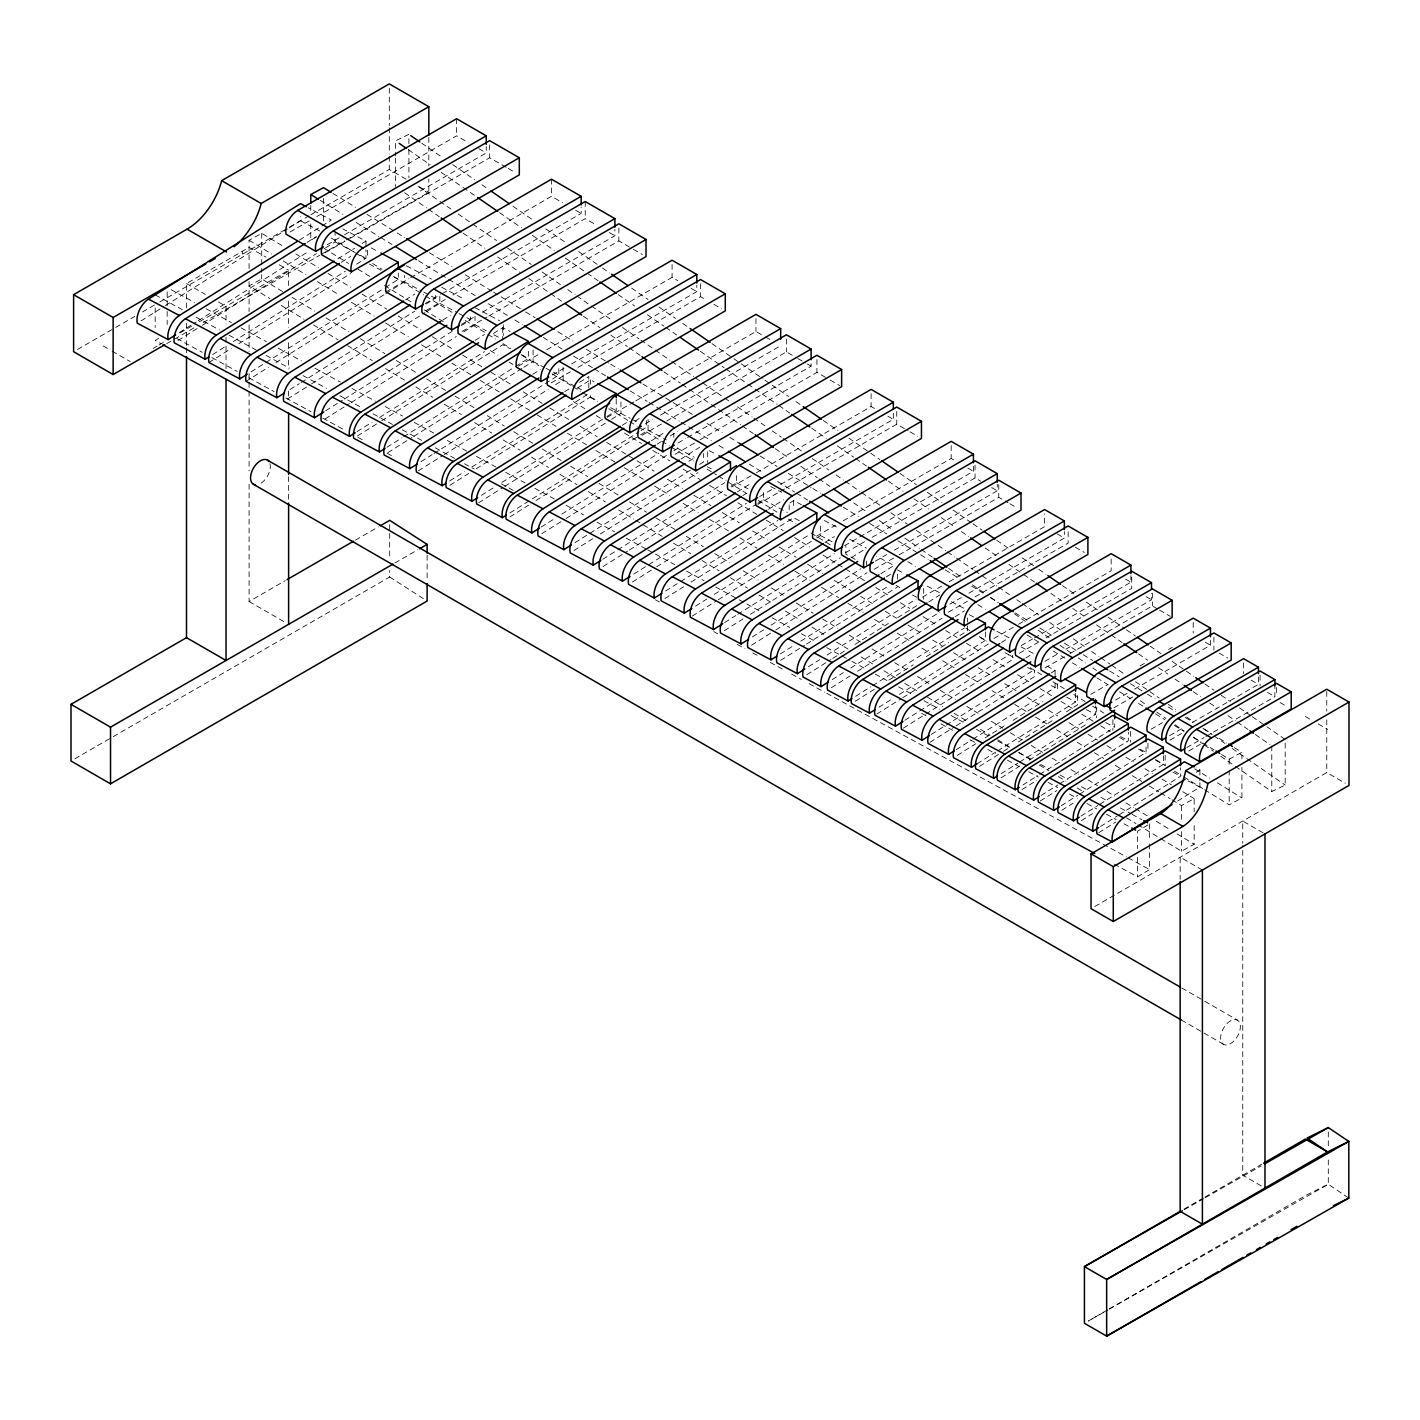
<?xml version="1.0" encoding="UTF-8"?>
<svg xmlns="http://www.w3.org/2000/svg" width="1420" height="1420" viewBox="0 0 1420 1420"><rect width="100%" height="100%" fill="white"/><g stroke="black" fill="none" stroke-linecap="round" stroke-linejoin="round"><path stroke-width="0.75" stroke-dasharray="5 3.75" d="M141.059 320.867L163.566 306.738M165.43 305.548L287.355 229.011M289.236 227.821L300.49 220.757L300.49 216.479M299.442 240.069L320.086 227.093M321.967 225.922L331.339 220.029L308.193 207.746M307.039 242.394L316.394 236.519M179.417 332.529L196.297 321.932M198.179 320.76L308.832 251.287M178.032 340.516L200.468 326.423M202.35 325.251L316.411 253.63M325.766 247.755L335.102 241.897L335.102 233.324M337.907 258.777L354.752 248.198M362.224 243.512L365.969 241.151L342.823 228.868M341.315 262.292L350.633 256.434M212.645 354.538L225.727 346.32M233.199 341.634L345.397 271.185M356.615 264.138L365.969 258.28L365.969 249.707M208.971 362.49L231.336 348.45M238.791 343.764L350.633 273.545M251.003 371.862L264.049 363.662M265.913 362.49L383.364 288.757M385.228 287.586L398.274 279.403L398.274 272.977M246.033 381.341L268.398 367.301M275.853 362.615L383.968 294.739M385.832 293.567L404.469 281.852L404.469 275.445M405.517 299.851L414.835 294.011M289.946 389.524L299.265 383.684M301.129 382.512L414.835 311.122M426.018 304.093L435.336 298.236L435.336 291.828M287.443 399.02L309.738 385.015M311.583 383.844L424.935 312.684M426.799 311.512L439.809 303.347L439.809 294.792M442.791 320.121L450.229 315.453M325.73 410.735L342.451 400.227M344.314 399.073L452.075 331.41M461.376 325.57L470.659 319.731L470.659 313.323M325.038 418.935L349.409 403.635M351.272 402.464L456.264 336.558M463.754 331.836L475.008 324.772L475.008 316.216M475.15 340.356L484.54 334.463M493.432 333.469L502.751 327.63L510.082 331.517M357.077 431.609L372.075 422.184M379.566 417.48L484.54 351.574M357.485 435.94L379.832 421.917M381.696 420.746L502.751 344.74L510.082 348.645M386.914 447.264L401.824 437.91M403.688 436.739L513.561 367.745M515.424 366.573L528.453 358.39L528.453 347.705M387.837 452.643L412.048 437.449M413.912 436.277L521.939 368.454M523.803 367.283L533.103 361.443L533.103 348.61M532.748 374.347L540.203 369.679M421.012 461.624L432.195 454.613M434.041 453.442L558.823 375.093L558.823 366.537M418.314 470.854L442.436 455.714M444.3 454.542L548.244 389.293M555.664 384.625L563.083 379.957L563.083 367.123M564.681 391.654L570.236 388.157M579.52 382.335L588.803 376.495L588.803 391.476M577.372 388.121L590.489 379.885L594.163 381.838M449.608 481.007L464.447 471.688M471.884 467.038L588.803 393.624M449.98 485.232L468.724 473.464M476.215 468.76L590.489 396.996L590.489 392.719M481.327 495.349L494.426 487.113M501.934 482.409L604.973 417.711M606.837 416.539L616.209 410.664L616.209 397.813M478.558 502.822L502.911 487.522M504.792 486.35L609.695 420.48M611.576 419.308L620.948 413.415L620.948 398.452M622.297 425.255L627.906 421.722M634.988 421.243L640.597 417.728M509.904 512.939L530.512 500M532.376 498.828L639.16 431.786M641.041 430.597L646.668 427.083L646.668 420.657M509.904 516.898L528.577 505.183M536.05 500.497L638.734 436.011M640.597 434.839L648.07 430.154L648.07 419.468M651.372 440.768L664.436 432.567M657.176 444.14L660.903 441.798M670.204 435.958L677.642 431.289M541.233 527.033L554.297 518.832M561.77 514.147L658.844 453.193M541.837 533.672L564.166 519.649M566.03 518.495L666.495 455.412M673.932 450.743L677.642 448.4L677.642 444.123M681.05 458.962L699.652 447.282M688.806 461.287L694.362 457.808M574.993 542.653L588.022 534.47M589.886 533.316L690.351 470.233M699.652 464.393L703.361 462.05L703.361 453.495M573.928 550.534L592.726 538.73M600.234 534.009L697.948 472.665M602.719 559.285L615.872 551.031M617.753 549.842L724.857 482.605M603.109 566.491L627.551 551.155M629.415 549.984L723.366 491M730.892 486.279L736.518 482.729L736.518 472.043M737.424 491.87L750.399 483.723M742.82 495.58L746.583 493.237M633.781 574.071L646.934 565.799M648.816 564.628L746.512 503.284M632.379 582.04L654.851 567.947M656.715 566.757L755.955 504.473M757.818 503.284L763.428 499.769L763.428 489.066M768.539 509.247L783.538 499.822M789.91 502.911L793.638 500.568L801.359 504.668M665.59 591.004L678.689 582.768M680.571 581.596L777.929 520.466M664.933 598.495L683.588 586.779M691.061 582.093L793.638 517.697L799.424 520.767M695.552 606.091L706.734 599.08M714.207 594.394L809.329 534.666M692.25 616.085L716.39 600.909M718.254 599.755L814.885 539.085M816.731 537.914L820.458 535.588L820.458 522.737M825.02 542.422L834.303 536.582M724.679 622.528L735.826 615.534M737.69 614.363L834.303 553.711M724.289 630.711L742.979 618.96M750.47 614.256L840.267 557.882M851.485 557.563L864.585 549.345M752.334 636.923L763.569 629.876M771.042 625.191L860.84 568.799M751.553 645.195L773.9 631.154M775.764 629.983L867.07 572.668M880.897 573.698L893.943 565.497L876.584 556.285M886.311 576.893L891.884 573.396M780.29 653.981L793.318 645.78M800.773 641.112L888.352 586.123M780.538 660.406L804.661 645.266M806.524 644.094L897.44 587.01M808.548 666.672L819.677 659.679M827.097 655.028L916.166 599.098M806.773 674.731L830.895 659.59M832.741 658.418L845.734 650.271M855.017 644.449L888.405 623.469M897.688 617.647L919.965 603.678M928.68 601.938L939.809 594.944M832.191 679.63L843.32 672.636M850.757 667.986L939.809 612.055M831.321 687.724L850.083 675.938M857.591 671.216L942.046 618.197M955.11 616.724L964.499 610.813M855.639 696.279L870.655 686.854M872.537 685.683L964.499 627.942M855.284 701.231L875.838 688.327M888.92 680.109L913.22 664.844M926.302 656.644L948.737 642.55M959.938 635.521L967.428 630.817L967.428 617.984M878.891 707.266L891.973 699.048M899.446 694.362L985.427 640.384L985.427 631.829M876.797 714.047L900.972 698.853M902.836 697.699L988.444 643.952M1001.579 642.426L1009.017 637.757L995.917 630.799M904.806 720.295L917.835 712.112M919.698 710.958L1009.017 654.868L1003.407 651.886M903.333 728.158L1012.637 659.537L1012.637 655.259M1025.808 657.992L1033.21 653.342L1020.11 646.384M931.325 734.424L944.282 726.277M946.146 725.123L1033.21 670.453L1027.601 667.471M929.976 742.287L954.24 727.04M956.121 725.868L1034.523 676.63L1034.523 670.222M1051.368 672.796L1055.095 670.435L1043.878 664.489M956.157 749.689L971.085 740.317M972.948 739.128L1055.095 687.564L1055.095 681.139M957.257 755.369L975.842 743.707M985.143 737.885L1005.573 725.052M1013.01 720.384L1042.742 701.711M977.12 763.765L995.704 752.103M997.568 750.931L1075.614 701.941L1075.614 693.386M979.445 766.409L1001.615 752.493M1003.479 751.322L1010.862 746.689M1018.264 742.039L1053.391 719.976M1066.331 711.864L1077.425 704.888L1077.425 692.055M1001.135 773.651L1017.785 763.197M1019.631 762.043L1095.423 714.455L1095.423 705.9M1001.1 777.805L1019.844 766.037M1029.216 760.144L1085.448 724.857M1022.861 784.994L1037.842 775.586M1039.724 774.415L1112.819 728.531M1022.009 789.573L1036.848 780.254M1041.144 795.431L1057.847 784.941M1059.693 783.787L1128.332 740.69L1128.332 732.134M1040.256 800.986L1056.853 790.567M1061.219 805.708L1077.815 795.289M1079.661 794.117L1146.064 752.422L1146.064 746.015M1061.841 810.252L1073.076 803.188M1081.01 816.092L1097.873 805.513M1099.737 804.341L1163.388 764.368L1163.388 755.813M1081.383 820.653L1092.548 813.624M1100.535 826.493L1117.292 815.985M1119.155 814.814L1180.588 776.243L1180.588 767.688M1098.831 832.653L1115.587 822.144M1196.172 772.303L1199.9 769.959L1196.048 767.918M1177.553 801.111L1199.9 787.088L1199.9 782.81M158.596 338.421L155.171 340.516L161.01 343.693M1147.875 824.949L1137.58 831.232L1137.58 848.628M1114.238 864.123L1137.58 876.868L1149.579 869.555L1149.579 843.462M186.499 307.874L186.499 283.538L249.086 247.399L266.019 257.18M77.443 349.515L113.795 328.517M115.712 327.416L134.829 316.376M142.497 311.956L157.798 303.117M159.714 302.016L287.887 228.017M289.804 226.898L308.939 215.858M310.856 214.757L389.293 169.459L406.226 179.239M289.964 232.028L309.116 220.97M316.784 216.55L456.601 135.823L467.712 142.231M327.274 244.719L342.593 235.88M344.51 234.761L486.243 152.934L486.243 146.526M153.271 348.361L157.105 346.143M159.004 345.042L164.755 341.723M180.074 332.883L191.558 326.245M199.226 321.825L288.615 270.226L288.615 285.597M166.708 343.622L172.459 340.303M174.358 339.202L195.41 327.044M203.06 322.624L319.766 255.245M321.683 254.144L344.634 240.885M346.551 239.785L428.822 192.286L428.822 179.115M325.482 252.547L348.397 239.323M350.296 238.223L489.669 157.762L506.336 167.382M385.974 291.881L408.818 278.711M410.717 277.61L551.51 196.315L562.622 202.74M425.148 303.507L440.36 294.721M442.259 293.62L581.153 213.444L581.153 207.018M426.018 310.572L445.205 299.496M452.873 295.076L585.235 218.644L596.365 225.07M461.429 324.363L474.848 316.607M482.534 312.187L614.895 235.773L614.895 229.348M462.103 331.41L486.953 317.068M488.853 315.968L618.854 240.903L631.545 248.234M518.353 366.111L539.227 354.059M546.824 349.675L672.086 277.344L677.802 280.645M552.54 374.898L563.935 368.33M571.532 363.946L696.794 291.615L696.794 285.189M551.226 382.867L570.378 371.809M578.029 367.389L700.575 296.656L706.272 299.939M249.086 484.22L249.086 601.53L285.189 580.691M355.497 540.097L378.288 526.927M607.156 417.373L633.87 401.966M635.769 400.866L755.955 331.481L763.552 335.865M394.866 563.012L417.622 549.859M645.212 423.941L652.845 419.521M660.477 415.119L780.663 345.734M74.834 758.795L111.31 737.726M113.245 736.625L389.701 576.999L389.701 570.467M641.982 435.301L664.773 422.13M666.672 421.03L786.414 351.911L795.91 357.396M678.085 442.969L685.683 438.585M687.582 437.484L811.104 366.165L811.104 361.887M674.997 454.311L698.019 441.034M699.936 439.916L816.926 372.377L828.322 378.962M731.637 487.024L754.553 473.801M756.469 472.7L871.099 406.51L874.809 408.658M759.593 496.556L772.977 488.835M780.609 484.433L893.34 419.344L893.34 410.788M757.836 504.384L784.479 488.995M786.378 487.894L896.748 424.172L908.161 430.757M816.624 536.139L835.581 525.205M843.16 520.821L951.187 458.447L956.743 461.66M844.545 545.688L857.804 538.038M859.703 536.938L973.428 471.28L973.428 464.872M845.45 552.753L864.496 541.748M872.128 537.346L975.043 477.936L980.599 481.131M875.306 561.184L886.737 554.581M894.351 550.179L997.266 490.77L997.266 484.344M874.134 569.296L897.156 556.001M899.073 554.9L998.775 497.337L1008.04 502.68M922.414 597.181L941.513 586.158M949.146 581.756L1044.605 526.642L1044.605 513.809M949.82 604.192L961.269 597.572M968.919 593.169L1064.361 538.056L1064.361 531.648M948.418 612.215L967.41 601.246M975.025 596.844L1068.142 543.097L1068.142 530.246M993.894 638.485L1016.596 625.386M1018.477 624.303L1111.168 570.787L1111.168 557.953M1021.229 645.532L1032.571 638.982M1034.47 637.882L1130.923 582.2L1130.923 575.774M1019.418 653.2L1038.464 642.213M1046.079 637.811L1131.74 588.359L1131.74 575.526M1044.907 661.312L1058.219 653.626M1065.834 649.224L1151.496 599.772L1151.496 593.365M1045.031 667.95L1068.035 654.673M1069.952 653.573L1152.365 605.985L1157.761 609.091M1090.737 694.398L1107.813 684.547M1140.065 665.927L1145.763 662.625M1168.518 649.49L1172.316 647.307M1115.623 700.007L1127.001 693.422M1134.598 689.055L1210.479 645.23L1210.479 638.822M1113.901 707.799L1132.769 696.9M1151.052 729.223L1162.394 722.691M1169.654 735.613L1184.759 726.88M1192.321 722.514L1258.439 684.351L1258.439 675.778M1170.009 740.122L1181.511 733.483M1186.747 747.577L1204 737.619M1205.917 736.501L1274.894 696.688L1274.894 685.984M1188.788 750.985L1200.219 744.382M1094.838 906.475L1326.759 772.569L1345.29 783.272M1183.96 1209.166L1202.918 1198.214M1204.817 1197.113L1261.706 1164.258M1107.458 1309.986L1088.27 1321.062L1107.476 1310.145M1109.375 1308.867L1307.057 1194.735L1328.303 1184.244L1348.805 1198.09M1184.28 1209.698L1203.486 1198.746M1205.402 1197.646L1261.084 1165.909M1109.393 1309.045L1328.303 1184.244L1328.303 1158.099M249.068 268.504L249.068 240.246L261.724 233.288L284.461 247.08M282.562 291.579L261.724 278.941L249.068 285.899L269.924 298.537M1172.032 799.815L1181.511 805.566L1194.167 798.608L1194.167 811.654M1160.672 838.563L1181.511 851.201L1194.167 844.261L1194.167 822.517M316.234 237.229L310.785 240.193L310.785 222.798M1221.626 754.553L1229.188 759.185L1241.914 752.28L1241.914 758.812M1204.621 789.733L1229.188 804.838L1241.914 797.933L1241.914 767.51M408.907 134.35L395.505 140.828L395.505 156.04M1235.276 766.321L1271.787 791.543L1285.189 785.065L1285.189 739.429L1266.924 726.809M406.404 265.771L431.485 279.083M371.259 247.95L378.98 252.05M441.726 287.266L464.872 299.549M475.008 307.661L499.521 320.689M300.49 220.757L319.766 230.998M335.102 241.897L358.248 254.18M360.183 255.192L365.969 258.28M404.469 281.852L421.829 291.082M423.764 292.094L429.55 295.165M431.485 296.194L435.336 298.236M369.342 264.049L380.915 270.19M394.423 277.344L398.274 279.403M439.809 303.347L457.169 312.56M459.086 313.589L464.872 316.66M466.807 317.689L470.659 319.731M475.008 324.772L486.315 330.789M493.858 334.8L499.521 337.8M709.272 450.673L716.993 454.773M770.776 486.545L781.799 492.403M521.104 354.485L528.453 358.39M533.103 361.443L544.126 367.301M545.972 368.277L551.475 371.188M553.321 372.164L558.823 375.093M563.083 379.957L575.952 386.79M577.78 387.767L581.454 389.719M824.31 520.519L839.735 528.702M590.489 396.996L597.838 400.901M610.707 407.735L616.209 410.664M620.948 413.415L630.125 418.296M631.971 419.273L637.473 422.202M648.07 430.154L666.441 439.916M849.621 539.227L866.448 548.173M677.642 448.4L694.185 457.187M707.337 466.772L711.207 468.813M736.518 482.729L748.091 488.87M897.44 569.899L903.049 572.881M927.26 586.14L939.862 592.832M763.428 499.769L787.319 512.442M951.418 601.689L964.517 608.647M820.458 535.588L832.031 541.73M969.221 614.665L974.617 617.522M855.23 559.32L845.876 554.368L845.876 545.795M912.403 594.962L918.012 597.944M980.013 637.509L985.427 640.384M1051.368 685.576L1055.095 687.564M1066.597 697.149L1075.614 701.941M1086.424 709.663L1095.423 714.455M1105.683 722.567L1114.682 727.342L1114.682 720.934M1120.611 736.59L1128.332 740.69M1140.278 749.352L1146.064 752.422M1155.685 760.268L1163.388 764.368M1172.884 772.143L1180.588 776.243M1188.327 780.947L1199.9 787.088M171.057 289.662L194.416 302.407M206.077 308.779L231.371 322.589M241.098 327.896L266.392 341.705M278.054 348.077L301.395 360.822M315.027 368.259L340.303 382.069M351.983 388.441L375.324 401.185M385.051 406.493L402.57 416.06M414.232 422.432L433.686 433.047M447.3 440.484L466.754 451.098M476.481 456.406L495.935 467.038M505.662 472.345L525.116 482.96M534.843 488.285L554.297 498.899M565.976 505.272L583.478 514.821M597.092 522.258L614.611 531.826M626.273 538.198L645.727 548.812M647.68 549.877L653.519 553.072M655.454 554.12L674.908 564.752M686.588 571.124L704.089 580.673M715.769 587.046L737.158 598.743M739.11 599.79L760.516 611.487M772.178 617.86L789.697 627.409M801.359 633.781L814.973 641.219M826.653 647.591L849.994 660.335M851.947 661.4L865.561 668.838M875.288 674.145L886.967 680.517M898.629 686.889L912.244 694.327M923.923 700.699L939.49 709.201M951.151 715.573L964.766 723.011M976.445 729.383L988.125 735.755M997.852 741.062L1009.514 747.435M1019.24 752.742L1030.92 759.114M1040.647 764.422L1048.421 768.681M1060.101 775.054L1067.875 779.296M1081.49 786.733L1087.33 789.91M1100.944 797.348L1106.783 800.543M1120.398 807.98L1130.125 813.287M1132.077 814.352L1141.804 819.659M155.171 294.863L182.399 309.738M196.031 317.175L219.372 329.919M229.099 335.226L256.328 350.101M266.055 355.408L289.396 368.153M303.01 375.59L326.369 388.334M339.983 395.772L361.372 407.451M373.052 413.823L392.506 424.438M402.233 429.763L421.687 440.377M435.301 447.815L454.755 458.429M464.482 463.736L474.209 469.044M501.438 483.918L513.117 490.291M921.651 713.337L927.473 716.532M941.105 723.952L952.767 730.324M970.286 739.891L976.108 743.068M987.787 749.441L995.562 753.7M1007.241 760.073L1018.921 766.445M1028.648 771.752L1038.375 777.059M1048.102 782.367L1057.829 787.692M1069.491 794.064L1077.283 798.306M1086.992 803.613L1096.719 808.921M1106.446 814.246L1116.173 819.553M1123.966 823.795L1129.805 826.99M176.896 338.492L202.19 352.302M211.917 357.609L237.211 371.419M248.873 377.791L274.166 391.601M285.846 397.973L311.122 411.782M322.802 418.154L344.208 429.834M357.822 437.271L363.662 440.448M387.003 453.193L392.843 456.388M655.454 599.772L659.359 601.903M713.816 631.634L717.703 633.764M737.158 644.378L744.95 648.62M752.724 652.88L758.564 656.058M770.243 662.43L783.858 669.867M791.632 674.127L801.359 679.434M809.151 683.677L824.7 692.179M826.653 693.244L1126.237 856.792M1128.19 857.857L1149.579 869.555M478.824 148.656L486.243 152.934M508.2 168.465L515.602 172.743M575.597 210.231L581.153 213.444M609.322 232.561L614.895 235.773M633.356 249.281L642.408 254.517M691.096 288.331L696.794 291.615M713.87 304.324L721.484 308.708M765.451 336.966L771.166 340.25M797.809 358.497L805.406 362.881M807.305 363.981L811.104 366.165M830.221 380.063L839.735 385.548M887.784 416.131L893.34 419.344M910.06 431.858L917.657 436.242M967.854 468.085L973.428 471.28M991.71 487.557L997.266 490.77M1009.886 503.763L1017.306 508.041M1057.172 533.902L1064.361 538.056M1075.331 547.232L1084.312 552.433M1125.545 579.076L1130.923 582.2M1146.1 596.666L1151.496 599.772M1159.554 610.139L1170.329 616.351M419.415 186.854L428.822 192.286M1205.296 642.248L1210.479 645.23M1219.088 653.058L1227.732 658.046M1251.038 680.056L1258.439 684.351M1267.474 692.41L1274.894 696.688M1305.335 716.479L1310.891 719.691M1318.31 723.969L1327.558 729.33M1280.094 702.545L1287.496 706.823M279.207 264.777L288.615 270.226M1263.125 832.848L1242.748 821.079L1242.748 843.214M186.499 283.538L205.314 294.401M218.502 301.998L226.029 306.347L226.029 324.044M1202.403 870.052L1180.162 857.218L1180.162 879.353M103.11 345.93L110.369 350.119M112.18 351.166L130.285 361.621M1181.777 987.983L1202.9 1000.177M1204.834 1001.295L1237.477 1020.146A13.969 8.076 -60 0 1 1233.057 1041.783A13.969 8.076 -60 0 1 1220.951 1034.807A13.969 8.076 -60 0 1 1237.477 1020.146M1181.245 1019.95L1223.507 1044.339M249.086 601.53L284.852 622.173M1261.28 1185.913L1242.748 1175.21L1242.748 845.433M295.839 253.985L318.577 267.759M328.055 273.51L350.793 287.302M362.171 294.188L386.808 309.134M398.186 316.021L420.923 329.813M432.283 336.7L453.14 349.338M462.618 355.089L483.457 367.727M491.036 372.324L511.892 384.962M523.27 391.867L542.209 403.351M549.788 407.948L568.745 419.433M580.123 426.337L597.181 436.668M606.642 442.419L635.077 459.654M636.976 460.808L654.034 471.138M667.293 479.179L682.452 488.373M693.83 495.278L710.887 505.609M722.265 512.514L739.323 522.844M752.582 530.885L767.741 540.079M779.118 546.984L796.176 557.314M807.536 564.219L822.712 573.396M834.072 580.301L851.13 590.631M860.609 596.382L873.868 604.423M885.246 611.328L896.623 618.215M907.983 625.102L921.26 633.142M932.62 640.047L942.099 645.798M953.477 652.685L966.736 660.726M978.114 667.613L991.373 675.672M1004.65 683.712L1016.01 690.599M1027.388 697.504L1038.765 704.391M1048.226 710.142L1057.705 715.875M1069.082 722.78L1078.561 728.513M1088.04 734.264L1097.518 740.015M1106.979 745.748L1114.558 750.346M1125.936 757.25L1133.515 761.848M1144.893 768.735L1152.472 773.332M1161.95 779.083L1171.429 784.816M1182.789 791.721L1194.167 798.608M249.068 240.246L271.806 254.038M283.183 260.925L305.921 274.717M317.299 281.621L338.155 294.26M351.414 302.3L374.152 316.092M385.53 322.979L408.268 336.771M421.527 344.811L442.383 357.45M451.862 363.2L470.819 374.685M480.279 380.436L499.236 391.92M510.614 398.807L529.571 410.309M537.15 414.906L556.09 426.39M567.467 433.277L586.424 444.779M595.903 450.513L614.842 462.015M624.321 467.748L643.278 479.25M654.638 486.137L669.814 495.332M683.073 503.372L698.232 512.567M709.609 519.454L728.566 530.956M739.927 537.843L756.984 548.191M768.362 555.078L783.52 564.272M794.898 571.159L810.057 580.354M821.417 587.259L838.474 597.589M847.953 603.34L863.111 612.535M874.489 619.422L883.968 625.173M897.227 633.213L910.504 641.254M921.864 648.141L929.443 652.738M942.72 660.797L954.098 667.684M965.458 674.571L980.616 683.765M991.994 690.67L1005.254 698.711M1014.732 704.444L1026.11 711.349M1035.588 717.082L1046.948 723.987M1056.427 729.738L1067.804 736.625M1077.283 742.376L1084.862 746.973M1094.341 752.707L1103.819 758.457M1115.179 765.344L1120.859 768.788M1132.237 775.693L1141.716 781.444M1149.295 786.023L1158.773 791.774M1160.672 792.928L1170.151 798.679M292.041 297.33L314.796 311.104M326.156 318.009L348.894 331.801M360.272 338.688L384.909 353.615M396.286 360.52L417.125 373.158M426.603 378.909L445.56 390.393M455.039 396.144L473.978 407.629M487.255 415.669L504.313 426.018M513.791 431.751L532.731 443.253M542.209 448.986L561.166 460.488M570.645 466.222L587.702 476.57M599.062 483.457L618.019 494.959M629.397 501.846L646.455 512.194M655.933 517.927L674.873 529.429M686.25 536.316L703.308 546.664M714.686 553.552L729.844 562.746M743.104 570.787L758.262 579.981M771.539 588.022L784.798 596.063M796.176 602.967L813.234 613.298M822.712 619.049L837.871 628.243M849.231 635.13L860.609 642.017M871.986 648.922L885.246 656.963M894.724 662.714L906.102 669.601M917.462 676.488L928.84 683.393M940.2 690.28L955.376 699.474M966.736 706.379L978.114 713.266M991.373 721.307L1002.751 728.194M1010.33 732.791L1021.708 739.696M1031.168 745.429L1042.546 752.334M1052.025 758.085L1059.604 762.664M1070.982 769.569L1078.561 774.166M1088.04 779.899L1097.518 785.65M1106.979 791.401L1114.558 795.999M1125.936 802.886L1133.515 807.483M1135.414 808.637L1148.673 816.678M1156.253 821.275L1169.53 829.316M1177.109 833.913L1194.167 844.261M281.284 305.424L304.04 319.216M313.5 324.967L338.155 339.895M347.616 345.646L372.253 360.573M385.53 368.614L404.487 380.116M415.847 387.003L432.905 397.351M444.282 404.238L461.34 414.587M474.599 422.627L491.657 432.976M503.035 439.863L520.093 450.211M531.453 457.098L548.51 467.446M559.888 474.333L576.946 484.681M588.306 491.568L605.364 501.917M618.641 509.957L633.799 519.152M635.698 520.288L662.235 536.387M673.595 543.274L690.653 553.622M702.03 560.509L719.088 570.84M730.448 577.745L747.506 588.075M758.884 594.98L772.143 603.021M785.42 611.061L800.578 620.256M811.956 627.143L825.215 635.202M836.593 642.088L847.953 648.976M861.23 657.016L872.59 663.921M883.968 670.808L895.346 677.713M904.806 683.446L918.083 691.487M927.562 697.238L942.72 706.432M954.098 713.319L967.357 721.378M980.616 729.418L990.095 735.152M997.674 739.749L1009.052 746.654M1018.531 752.387L1029.89 759.292M1039.369 765.025L1048.847 770.776M1058.326 776.527L1065.905 781.124M1077.283 788.011L1082.963 791.455M1126.557 817.884L1136.035 823.635M1137.917 824.789L1158.773 837.427M332.954 193.457L355.639 207.391M366.981 214.367L395.328 231.797M397.209 232.951L404.771 237.602M429.337 252.707L452.004 266.64M465.245 274.77L491.693 291.047M493.592 292.2L499.254 295.697M501.153 296.851L523.82 310.785M525.72 311.956L535.163 317.76M557.829 331.712L572.952 340.995M586.176 349.125L608.86 363.076M610.742 364.23L618.303 368.88M642.87 383.986L663.655 396.766M665.554 397.937L671.216 401.416M673.115 402.57L695.782 416.521M707.125 423.497L722.247 432.78M729.809 437.431L739.252 443.235M760.037 456.015L777.042 466.47M788.384 473.446L811.068 487.397M812.95 488.551L820.511 493.202M843.178 507.135L858.301 516.436M869.643 523.412L886.648 533.867M897.99 540.842L918.775 553.622M920.657 554.776L928.219 559.427M945.241 569.881L960.346 579.183M971.688 586.14L983.031 593.116M990.592 597.767L998.154 602.417M1015.158 612.872L1028.382 621.001M1039.724 627.977L1052.948 636.107M1064.29 643.082L1081.294 653.537M1083.176 654.691L1092.637 660.495M1109.641 670.968L1119.084 676.772M1130.427 683.748L1145.549 693.031M1147.431 694.202L1154.993 698.835M1168.216 706.982L1175.778 711.615M1185.221 717.437L1192.782 722.088M1204.124 729.046L1211.686 733.696M1219.247 738.347L1226.809 742.997M1234.353 747.648L1241.914 752.28M320.228 200.344L342.894 214.296M356.136 222.425L378.803 236.377M380.702 237.53L392.026 244.506M418.492 260.765L439.277 273.545M441.176 274.717L446.839 278.196M448.72 279.349L475.185 295.626M488.409 303.756L507.313 315.382M514.874 320.015L522.418 324.665M543.221 337.445L562.107 349.071M573.449 356.029L592.353 367.656M594.234 368.809L605.577 375.785M630.143 390.89L647.147 401.345M649.047 402.517L654.709 405.996M656.59 407.149L679.275 421.101M681.156 422.255L686.836 425.752M688.718 426.905L711.402 440.857M718.964 445.489L724.626 448.986M749.192 464.091L762.416 472.221M777.539 481.522L794.543 491.977M796.442 493.13L807.767 500.106M907.93 561.681L915.492 566.332M977.847 604.672L985.409 609.322M1026.979 634.882L1038.322 641.84M1053.445 651.141L1064.787 658.117M1072.331 662.767L1079.892 667.4M1096.897 677.855L1108.239 684.83M1119.581 691.806L1130.923 698.782M1138.485 703.415L1144.147 706.911M1155.489 713.887L1164.932 719.691M1174.375 725.496L1183.836 731.3M1193.279 737.122L1200.841 741.772M1202.722 742.926L1214.064 749.902M331.073 237.939L353.74 251.873M355.639 253.026L365.082 258.848M372.643 263.499L382.086 269.303M393.429 276.279L423.675 294.863M425.556 296.017L452.004 312.293M465.245 320.423L486.03 333.203M487.912 334.357L495.473 339.007M503.035 343.658L510.596 348.308M521.939 355.266L538.943 365.739M552.167 373.868L571.071 385.477M572.952 386.648L580.514 391.299M582.395 392.452L597.518 401.753M608.86 408.711L627.764 420.338M629.646 421.491L637.207 426.142M639.089 427.313L659.874 440.093M661.773 441.247L669.335 445.898M671.216 447.051L693.901 461.003M707.125 469.132L716.567 474.937M718.467 476.108L726.028 480.759M727.91 481.912L746.813 493.539M758.156 500.497L777.042 512.123M788.384 519.099L795.946 523.731M811.068 533.033L831.854 545.812M896.091 585.324L899.872 587.631M966.026 628.297L969.807 630.622M979.25 636.444L986.811 641.077M1009.478 655.028L1013.259 657.353M1030.263 667.808L1041.606 674.784M1052.948 681.742L1064.29 688.718M1073.733 694.522L1085.075 701.498M1092.637 706.148L1103.961 713.124M1194.681 768.877L1209.787 778.178M1217.348 782.828L1241.914 797.933M324.008 248.322L348.575 263.428M358.017 269.232L371.241 277.361M384.483 285.491L410.93 301.768M424.154 309.897L444.939 322.677M490.308 350.562L497.852 355.213M509.194 362.171L512.975 364.496M573.449 401.683L584.791 408.658M596.134 415.616L601.796 419.113M624.463 433.047L641.485 443.502M652.809 450.477L669.832 460.932M683.055 469.061L700.06 479.516M709.503 485.338L726.525 495.793M737.85 502.769L756.753 514.377M766.197 520.182L783.201 530.636M794.543 537.612L809.666 546.913M822.89 555.042L836.114 563.172M838.013 564.343L843.675 567.822M845.574 568.976L864.46 580.602M875.803 587.578L889.026 595.708M900.369 602.683L909.83 608.488M923.053 616.617L936.277 624.747M945.72 630.569L957.062 637.527M966.505 643.349L979.747 651.478M992.97 659.608L1006.194 667.737M1017.536 674.713L1028.879 681.689M1040.221 688.647L1051.545 695.622M1061.006 701.427L1072.331 708.403M1081.792 714.207L1093.134 721.183M1100.678 725.833L1110.138 731.637M1119.581 737.441L1127.143 742.092M1138.485 749.068L1146.029 753.718M1155.489 759.522L1164.932 765.327M1174.375 771.149L1181.937 775.781M1183.836 776.953L1202.722 788.561M389.701 576.999L427.118 601.05M421.687 143.171L441.762 157.052M452.714 164.613L474.635 179.737M481.93 184.777L487.397 188.558M512.957 206.202L533.05 220.082M545.83 228.904L565.905 242.767M578.685 251.589L600.589 266.711M602.417 267.972L609.712 273.013M631.634 288.136L648.053 299.496M659.004 307.057L675.441 318.399M682.736 323.44L688.221 327.221M711.952 343.605L732.028 357.467M733.856 358.727L739.341 362.508M741.169 363.768L763.072 378.909M764.901 380.169L770.368 383.95M772.196 385.211L788.632 396.553M795.928 401.594L801.412 405.374M823.316 420.498L837.924 430.579M848.876 438.141L868.951 452.021M870.779 453.282L879.903 459.583M899.978 473.446L916.415 484.788M927.366 492.349L941.975 502.431M952.927 509.993L971.191 522.613M973.002 523.873L982.143 530.175M996.733 540.257L1009.514 549.078M1022.293 557.9L1036.902 567.982M1038.73 569.242L1046.025 574.284M1062.462 585.626L1075.242 594.465M1086.194 602.027L1098.973 610.848M1108.097 617.15L1124.533 628.492M1126.362 629.752L1135.485 636.053M1150.093 646.135L1161.045 653.697M1171.997 661.276L1193.9 676.399M1204.852 683.961L1213.976 690.262M1221.289 695.303L1230.412 701.604M1239.536 707.905L1250.487 715.467M1252.316 716.727L1265.096 725.549M408.286 149.65L430.189 164.773M441.141 172.335L461.216 186.197M463.044 187.458L475.824 196.297M499.556 212.68L521.477 227.803M532.429 235.365L554.332 250.488M565.284 258.049L585.359 271.93M587.188 273.19L598.139 280.752M618.232 294.614L634.651 305.957M647.431 314.779L663.868 326.121M665.696 327.381L676.648 334.942M700.379 351.344L724.111 367.727M725.939 368.987L746.015 382.85M747.843 384.11L777.042 404.274M778.87 405.534L789.822 413.113M811.743 428.236L826.333 438.318M837.285 445.88L853.722 457.222M855.55 458.483L866.502 466.044M888.405 481.167L903.014 491.267M913.965 498.828L928.573 508.91M941.354 517.732L954.133 526.554M961.429 531.595L968.742 536.636M985.16 547.978L996.112 555.539M1008.892 564.379L1021.672 573.201M1023.5 574.461L1034.452 582.022M1050.889 593.365L1061.841 600.926M1072.792 608.488L1083.744 616.049M1096.524 624.871L1109.304 633.71M1111.132 634.971L1122.084 642.532M1138.52 653.875L1147.644 660.176M1158.596 667.737L1167.719 674.038M1175.032 679.079L1182.327 684.12M1193.279 691.682L1200.574 696.723M1209.716 703.024L1217.011 708.083M1227.963 715.644L1235.276 720.685M1237.086 721.946L1248.056 729.507M1255.351 734.548L1269.959 744.63M418.03 186.304L438.123 200.167M439.934 201.427L450.885 208.988M458.198 214.029L470.978 222.851M472.807 224.112L496.538 240.512M507.49 248.074L531.222 264.457M542.174 272.019L560.421 284.621M567.734 289.662L575.029 294.703M576.857 295.964L589.637 304.803M591.466 306.063L611.541 319.926M622.492 327.488L638.929 338.83M640.757 340.09L653.537 348.912M655.365 350.172L669.956 360.254M671.784 361.514L693.688 376.637M695.516 377.897L701.001 381.696M702.829 382.956L722.904 396.819M724.732 398.079L730.199 401.86M737.512 406.901L752.121 416.983M753.931 418.243L764.901 425.805M772.196 430.846L781.319 437.147M783.148 438.407L801.412 451.01M812.364 458.589L828.783 469.931M836.096 474.972L843.391 480.013M845.219 481.273L859.828 491.355M861.656 492.616L879.903 505.218M890.855 512.78L907.291 524.122M916.415 530.441L945.631 550.605M947.442 551.865L954.755 556.906M956.583 558.166L973.002 569.509M974.83 570.769L980.315 574.55M982.143 575.81L996.733 585.892M998.562 587.152L1009.514 594.714M1016.827 599.772L1020.465 602.293M1022.293 603.553L1038.73 614.895M1049.682 622.457L1060.633 630.019M1073.413 638.84L1084.365 646.402M1091.678 651.443L1098.973 656.484M1100.802 657.744L1109.925 664.045M1111.754 665.305L1124.533 674.145M1135.485 681.707L1159.217 698.09M1168.341 704.391L1175.653 709.432M1186.605 716.993L1193.9 722.034M1203.024 728.336L1212.165 734.637M1213.976 735.897L1224.945 743.459M1232.24 748.517L1245.02 757.339M1246.849 758.599L1285.189 785.065M404.629 192.765L426.532 207.906M428.361 209.166L439.312 216.727M463.044 233.111L484.966 248.234M497.728 257.055L519.649 272.178M528.772 278.498L548.848 292.36M550.676 293.62L561.628 301.182M583.531 316.305L599.968 327.647M610.919 335.209L627.356 346.551M629.184 347.811L640.136 355.39M663.868 371.774L680.286 383.116M682.115 384.376L687.599 388.157M689.428 389.417L709.503 403.28M711.331 404.54L716.798 408.321M718.626 409.581L740.53 424.722M742.358 425.982L753.31 433.544M775.231 448.667L788.011 457.488M800.773 466.31L817.21 477.653M819.038 478.913L829.99 486.474M853.722 502.875L866.502 511.697M879.282 520.519L892.062 529.341M904.842 538.162L919.45 548.244M921.278 549.504L932.23 557.066M948.649 568.408L961.429 577.248M972.38 584.809L983.332 592.371M990.645 597.412L997.941 602.453M1014.377 613.795L1025.329 621.356M1038.109 630.178L1049.06 637.74M1060.012 645.319L1070.964 652.88M1078.277 657.922L1085.572 662.962M1092.868 668.003L1096.524 670.524M1140.331 700.77L1145.816 704.551M1156.767 712.112L1165.891 718.431M1175.032 724.732L1184.156 731.034M1193.279 737.335L1202.403 743.636M1204.231 744.897L1213.354 751.198M1220.668 756.239L1233.447 765.06M1328.303 1131.953L1328.303 1149.383M1326.759 691.416L1326.759 711.154M1326.759 719.922L1326.759 772.569M1276.385 687.564L1276.385 696.12M1271.787 745.89L1271.787 791.543M1260.072 675.299L1260.072 685.984M1243.618 662.945L1243.618 673.648M1229.188 759.185L1229.188 767.883M1229.188 770.066L1229.188 804.838M1213.905 637.225L1213.905 650.058M1199.9 769.959L1199.9 780.663M1193.19 622.422L1193.19 633.107M1181.511 805.566L1181.511 820.778M1181.511 831.641L1181.511 851.201M1165.163 755.209L1165.163 765.912M1152.365 593.152L1152.365 605.985M1149.579 823.902L1149.579 841.297M1147.964 743.334L1147.964 751.89M1137.58 857.307L1137.58 876.868M1130.639 731.406L1130.639 742.092M1112.889 719.656L1112.889 730.359M1096.684 707.089L1096.684 717.792M1057.598 683.819L1057.598 692.374M1055.095 670.435L1055.095 679.009M998.775 484.504L998.775 497.337M975.043 465.085L975.043 477.936M951.187 445.614L951.187 458.447M923.674 588.501L923.674 599.204M897.44 574.177L897.44 582.732M896.748 411.339L896.748 424.172M871.099 393.677L871.099 406.51M866.448 561.006L866.448 565.284M816.926 359.544L816.926 372.377M793.638 500.568L793.638 506.993M789.147 504.863L789.147 511.271M786.414 339.078L786.414 351.911M755.955 318.63L755.955 331.481M707.337 451.791L707.337 462.494M700.575 283.805L700.575 296.656M673.79 433.118L673.79 437.395M672.086 264.51L672.086 277.344M618.854 228.07L618.854 240.903M590.489 379.885L590.489 384.163M585.235 201.534L585.235 218.644M551.51 179.204L551.51 196.315M503.301 324.825L503.301 335.528M502.751 327.63L502.751 340.463M489.669 144.929L489.669 157.762M456.601 118.712L456.601 135.823M428.822 137.421L428.822 165.963M427.118 555.291L427.118 581.437M408.907 138.698L408.907 147.396M408.907 149.579L408.907 177.82M395.505 158.206L395.505 186.464M389.701 524.708L389.701 531.24M389.701 533.423L389.701 559.569M389.293 88.271L389.293 125.581M389.293 127.764L389.293 154.105M389.293 156.306L389.293 169.459M367.407 250.186L367.407 258.742M365.969 241.151L365.969 247.577M323.511 198.516L323.511 222.407M310.785 205.403L310.785 214.101M288.615 300.969L288.615 327.328M288.615 342.699L288.615 369.058M288.615 391.033L288.615 399.819M288.615 476.694L288.615 500.905M261.724 233.288L261.724 272.409M261.724 274.592L261.724 278.941M249.068 281.55L249.086 311.583M249.086 324.861L249.086 351.432M249.086 373.549L249.086 380.205M249.086 382.406L249.086 389.044M249.086 391.263L249.086 470.943M242.607 251.251L242.607 254.091M226.029 337.321L226.029 343.959M226.029 346.178L226.029 372.714M186.499 323.37L186.499 345.504M186.499 347.722L186.499 354.361M167.169 291.881L167.169 309.276M167.169 311.442L167.169 324.488M155.171 307.909L155.171 327.47M269.977 463.719A13.969 8.076 -60 0 1 260.428 483.581"/><path stroke-width="1.5" d="M1185.7 770.669C1182.15 786.928 1175.139 804.039 1160.761 813.589L1091.039 853.846L1091.039 908.676L1113.28 921.509L1349 785.42L1349 702.048L1326.759 689.215L1185.7 770.669L1207.923 783.503L1349 702.048M1207.923 783.503C1204.391 799.779 1197.38 816.89 1183.002 826.422L1113.28 866.679L1091.039 853.846M175.672 334.889L168.163 339.593L137.296 323.21A16.951 9.372 -62 0 1 148.461 299.105L300.49 203.646L306.276 206.716M168.163 339.593A16.951 9.372 -62 0 1 179.328 315.488L297.561 241.24M208.9 356.899L205.154 359.242L174.305 342.859A16.951 9.372 -62 0 1 185.452 318.737L305.176 243.565M205.154 359.242A16.951 9.372 -62 0 1 216.319 335.12L334.161 261.12M247.275 374.205L239.82 378.892L208.971 362.49A16.951 9.372 -62 0 1 220.118 338.386L339.451 263.463M239.82 378.892A16.951 9.372 -62 0 1 250.985 354.769L398.274 262.292L380.915 253.062M284.355 393.038L276.9 397.724L246.033 381.341A16.951 9.372 -62 0 1 257.18 357.219L404.469 264.741M276.9 397.724A16.951 9.372 -62 0 1 288.047 373.602L403.635 301.022M323.866 411.906L314.583 417.728L283.716 401.345A16.951 9.372 -62 0 1 294.881 377.223L410.078 304.909M314.583 417.728A16.951 9.372 -62 0 1 325.73 393.606L440.928 321.293M355.195 432.78L349.568 436.313L321.293 421.296A16.951 9.372 -62 0 1 332.44 397.174L446.874 325.322M349.568 436.313A16.951 9.372 -62 0 1 360.733 412.19L473.286 341.528M385.051 448.436L379.477 451.933L353.757 438.283A16.951 9.372 -62 0 1 364.904 414.161L478.522 342.823M379.477 451.933A16.951 9.372 -62 0 1 390.624 427.81L528.453 341.279L513.756 333.469M417.285 463.967L409.83 468.635L384.128 454.986A16.951 9.372 -62 0 1 395.275 430.863L520.075 352.515M409.83 468.635A16.951 9.372 -62 0 1 420.995 444.513L530.885 375.519M445.898 483.35L442.188 485.675L416.468 472.026A16.951 9.372 -62 0 1 427.615 447.904L538.961 377.986M442.188 485.675A16.951 9.372 -62 0 1 453.335 461.553L562.817 392.808M477.582 497.71L471.955 501.224L446.235 487.575A16.951 9.372 -62 0 1 457.382 463.453L566.118 395.186M471.955 501.224A16.951 9.372 -62 0 1 483.102 477.12L616.209 393.535L597.838 383.79M506.141 515.3L502.396 517.643L476.676 503.993A16.951 9.372 -62 0 1 487.841 479.871L609.695 403.369M502.396 517.643A16.951 9.372 -62 0 1 513.561 493.521L620.416 426.444M539.351 528.204L531.897 532.908L506.177 519.241A16.951 9.372 -62 0 1 517.324 495.136L623.788 428.29M531.897 532.908A16.951 9.372 -62 0 1 543.043 508.786L649.508 441.939M571.284 544.996L563.846 549.664L538.127 536.014A16.951 9.372 -62 0 1 549.274 511.892L655.33 445.312M563.846 549.664A16.951 9.372 -62 0 1 574.993 525.542L679.186 460.133M600.837 560.456L593.329 565.178L570.183 552.895A16.951 9.372 -62 0 1 581.33 528.772L685.097 463.612M593.329 565.178A16.951 9.372 -62 0 1 604.476 541.055L730.484 461.944L718.91 455.802M630.019 576.431L622.51 581.135L599.364 568.852A16.951 9.372 -62 0 1 610.511 544.73L736.518 465.618M622.51 581.135A16.951 9.372 -62 0 1 633.657 557.03L735.578 493.024M661.844 593.347L654.354 598.051L628.634 584.401A16.951 9.372 -62 0 1 639.799 560.279L740.956 496.769M654.354 598.051A16.951 9.372 -62 0 1 665.501 573.928L766.676 510.419M691.824 608.434L684.351 613.12L661.205 600.837A16.951 9.372 -62 0 1 672.37 576.715L773.119 513.454M684.351 613.12A16.951 9.372 -62 0 1 695.516 589.016L816.784 512.868L803.294 505.697M722.816 623.699L713.532 629.539L690.386 617.238A16.951 9.372 -62 0 1 701.533 593.134L820.458 518.46M713.532 629.539A16.951 9.372 -62 0 1 724.679 605.417L823.156 543.594M748.588 639.284L741.116 643.97L720.543 633.054A16.951 9.372 -62 0 1 731.691 608.932L829.031 547.818M741.116 643.97A16.951 9.372 -62 0 1 752.263 619.865L849.604 558.734M776.562 656.324L770.971 659.821L747.825 647.538A16.951 9.372 -62 0 1 758.972 623.416L857.751 561.397M770.971 659.821A16.951 9.372 -62 0 1 782.118 635.698L879.033 574.851M804.838 668.997L797.419 673.666L776.829 662.75A16.951 9.372 -62 0 1 787.993 638.627L884.465 578.047M797.419 673.666A16.951 9.372 -62 0 1 808.566 649.543L918.012 580.816L906.794 574.869M828.481 681.955L821.062 686.623L803.063 677.056A16.951 9.372 -62 0 1 814.21 652.952L921.811 585.395M821.062 686.623A16.951 9.372 -62 0 1 832.209 662.501L926.834 603.092M851.893 698.64L848.13 701.001L827.558 690.067A16.951 9.372 -62 0 1 838.723 665.962L932.656 606.979M848.13 701.001A16.951 9.372 -62 0 1 859.295 676.878L953.228 617.895M875.146 709.609L869.537 713.142L851.538 703.574A16.951 9.372 -62 0 1 862.703 679.452L958.074 619.582M869.537 713.142A16.951 9.372 -62 0 1 880.702 689.019L985.427 623.256L976.428 618.481M902.942 721.466L895.505 726.135L874.933 715.218A16.951 9.372 -62 0 1 886.08 691.096L988.444 626.823L994.053 629.805M895.505 726.135A16.951 9.372 -62 0 1 906.652 702.03L999.716 643.597M929.461 735.596L922.059 740.246L901.487 729.312A16.951 9.372 -62 0 1 912.634 705.19L1003.372 648.23M922.059 740.246A16.951 9.372 -62 0 1 933.206 716.124L1023.944 659.146M954.275 750.86L948.684 754.375L928.112 743.459A16.951 9.372 -62 0 1 939.259 719.337L1030.796 661.862M948.684 754.375A16.951 9.372 -62 0 1 959.831 730.253L1049.504 673.967M977.12 763.765L971.546 767.261L953.548 757.712A16.951 9.372 -62 0 1 964.695 733.59L1055.752 676.435M971.546 767.261A16.951 9.372 -62 0 1 982.711 743.157L1075.614 684.813L1064.805 679.079M997.444 775.977L993.734 778.302L975.735 768.735A16.951 9.372 -62 0 1 986.9 744.612L1077.425 687.777L1086.424 692.552M993.734 778.302A16.951 9.372 -62 0 1 1004.898 754.18L1093.577 698.498M1019.116 787.354L1015.353 789.715L997.355 780.148A16.951 9.372 -62 0 1 1008.519 756.026L1096.684 700.663M1015.353 789.715A16.951 9.372 -62 0 1 1026.518 765.593L1114.682 710.231M1039.298 796.584L1033.725 800.081L1018.3 791.898A16.951 9.372 -62 0 1 1029.447 767.776L1112.889 715.378L1128.332 723.579L1128.332 730.004M1033.725 800.081A16.951 9.372 -62 0 1 1044.889 775.959L1128.332 723.579M1059.373 806.862L1053.835 810.341L1038.41 802.14A16.951 9.372 -62 0 1 1049.557 778.018L1130.639 727.129L1146.064 735.311L1146.064 741.737M1053.835 810.341A16.951 9.372 -62 0 1 1065 786.218L1146.064 735.311M1079.147 817.263L1073.538 820.795L1058.095 812.595A16.951 9.372 -62 0 1 1069.26 788.473L1147.964 739.057L1163.388 747.257L1163.388 753.665M1073.538 820.795A16.951 9.372 -62 0 1 1084.685 796.673L1163.388 747.257M1098.672 827.665L1093.098 831.179L1077.656 822.979A16.951 9.372 -62 0 1 1088.82 798.856L1165.163 750.931L1180.588 759.114L1180.588 765.54M1093.098 831.179A16.951 9.372 -62 0 1 1104.245 807.057L1180.588 759.114M1171.979 804.625L1112.392 842.024L1096.968 833.824A16.951 9.372 -62 0 1 1108.115 809.702L1184.475 761.777L1194.113 766.889M1112.392 842.024A16.951 9.372 -62 0 1 1123.557 817.902L1185.008 779.314M164.791 344.723L113.138 374.543L73.609 351.716L73.609 294.668L187.085 229.152A51.706 29.855 -60 0 0 221.662 180.659L389.293 83.886L428.822 106.713L428.822 135.237M234.105 246.743A51.706 29.855 -60 0 0 261.191 203.486L428.822 106.713M323.44 246.938L315.772 251.358L286.13 234.229A16.951 9.798 -60 0 1 297.792 210.391L456.601 118.712L486.243 135.823L486.243 144.379M73.609 294.668L113.138 317.494L205.811 263.996M209.592 261.812L215.254 258.529M315.772 251.358A16.951 9.798 -60 0 1 327.434 227.502L486.243 135.823M333.327 230.91L489.669 140.651L519.312 157.762L519.312 174.873L351.308 271.877L321.666 254.748A16.951 9.798 -60 0 1 333.327 230.91L362.97 248.021L519.312 157.762M423.231 304.608L415.634 308.992L385.974 291.881A16.951 9.798 -60 0 1 397.635 268.043L551.51 179.204L581.153 196.315L581.153 204.87M415.634 308.992A16.951 9.798 -60 0 1 427.278 285.154L581.153 196.315M459.512 325.482L451.826 329.901L422.184 312.791A16.951 9.798 -60 0 1 433.845 288.952L585.235 201.534L614.895 218.644L614.895 227.2M451.826 329.901A16.951 9.798 -60 0 1 463.488 306.063L614.895 218.644M469.931 309.773L618.854 223.792L646.029 239.483L646.029 256.594L485.445 349.32L458.269 333.629A16.951 9.798 -60 0 1 469.931 309.773L497.106 325.464L646.029 239.483M548.741 377.099L541.162 381.483L516.454 367.212A16.951 9.798 -60 0 1 528.098 343.374L672.086 260.233L696.794 274.504L696.794 283.059M541.162 381.483A16.951 9.798 -60 0 1 552.806 357.627L696.794 274.504M559.054 361.23L700.575 279.527L725.283 293.798L725.283 310.909L572.1 399.339L547.41 385.086A16.951 9.798 -60 0 1 559.054 361.23L583.762 375.501L725.283 293.798M427.118 583.62L427.118 601.05L110.529 783.822L71 760.996L71 704.338L186.499 637.669L226.029 660.477L226.029 379.353M287.089 579.591L353.598 541.197M380.187 525.826L389.701 520.341L427.118 544.392L427.118 553.108M641.396 426.142L629.965 432.745L605.257 418.474A16.951 9.798 -60 0 1 616.901 394.636L755.955 314.352L780.663 328.623L780.663 339.327M629.965 432.745A16.951 9.798 -60 0 1 641.609 408.907L780.663 328.623M674.287 445.17L662.874 451.755L638.183 437.484A16.951 9.798 -60 0 1 649.827 413.646L786.414 334.783L811.104 349.054L811.104 359.757M71 704.338L110.529 727.164L392.967 564.113M419.521 548.777L427.118 544.392M662.874 451.755A16.951 9.798 -60 0 1 674.535 427.899L811.104 349.054M682.825 432.692L816.926 355.266L841.634 369.519L841.634 386.648L695.871 470.801L671.163 456.53A16.951 9.798 -60 0 1 682.825 432.692L707.515 446.945L841.634 369.519M757.694 497.657L750.044 502.077L727.803 489.243A16.951 9.798 -60 0 1 739.465 465.387L871.099 389.399L893.34 402.233L893.34 408.64M750.044 502.077A16.951 9.798 -60 0 1 761.688 478.238L893.34 402.233M767.581 481.628L896.748 407.061L921.456 421.314L921.456 438.443L780.645 519.738L755.937 505.467A16.951 9.798 -60 0 1 767.581 481.628L792.289 495.899L921.456 421.314M842.646 546.789L835.066 551.155L812.843 538.322A16.951 9.798 -60 0 1 824.487 514.484L951.187 441.336L973.428 454.169L973.428 462.725M835.066 551.155A16.951 9.798 -60 0 1 846.728 527.317L973.428 454.169M873.389 562.284L863.857 567.787L841.634 554.954A16.951 9.798 -60 0 1 853.278 531.115L975.043 460.808L997.266 473.641L997.266 482.214M863.857 567.787A16.951 9.798 -60 0 1 875.519 543.949L997.266 473.641M881.962 547.659L998.775 480.226L1021.015 493.059L1021.015 510.171L892.541 584.348L870.3 571.514A16.951 9.798 -60 0 1 881.962 547.659L904.185 560.492L1021.015 493.059M946.004 606.393L938.371 610.795L918.598 599.382A16.951 9.798 -60 0 1 930.26 575.544L1044.605 509.531L1064.361 520.945L1064.361 529.5M938.371 610.795A16.951 9.798 -60 0 1 950.015 586.957L1064.361 520.945M956.264 590.56L1068.142 525.968L1087.897 537.381L1087.897 554.492L964.375 625.812L944.619 614.398A16.951 9.798 -60 0 1 956.264 590.56L976.019 601.973L1087.897 537.381M1015.548 648.816L1009.869 652.082L990.113 640.668A16.951 9.798 -60 0 1 1001.757 616.83L1111.168 553.676L1130.923 565.071L1130.923 573.644M1009.869 652.082A16.951 9.798 -60 0 1 1021.53 628.243L1130.923 565.071M1041.091 663.513L1035.375 666.814L1015.619 655.401A16.951 9.798 -60 0 1 1027.264 631.563L1131.74 571.248L1151.496 582.661L1151.496 589.069M1035.375 666.814A16.951 9.798 -60 0 1 1047.037 642.976L1151.496 582.661M1052.841 646.331L1152.365 588.874L1172.139 600.287L1172.139 617.398L1060.953 681.582L1041.197 670.169A16.951 9.798 -60 0 1 1052.841 646.331L1072.615 657.744L1172.139 600.287M1111.824 702.19L1104.245 706.574L1086.957 696.581A16.951 9.798 -60 0 1 1098.601 672.743L1193.19 618.144L1210.479 628.119L1210.479 636.675M1104.245 706.574A16.951 9.798 -60 0 1 1115.889 682.718L1210.479 628.119M1121.782 686.126L1213.905 632.947L1231.193 642.941L1231.193 660.052L1127.427 719.958L1110.138 709.965A16.951 9.798 -60 0 1 1121.782 686.126L1139.089 696.12L1231.193 642.941M1165.873 737.797L1162.092 739.962L1147.271 731.406A16.951 9.798 -60 0 1 1158.933 707.568L1243.618 658.667L1258.439 667.222L1258.439 673.648M1162.092 739.962A16.951 9.798 -60 0 1 1173.754 716.124L1258.439 667.222M1184.848 748.677L1181.014 750.896L1166.193 742.323A16.951 9.798 -60 0 1 1177.837 718.484L1260.072 671.021L1274.894 679.577L1274.894 685.984M1181.014 750.896A16.951 9.798 -60 0 1 1192.658 727.04L1274.894 679.577M1196.634 729.33L1276.385 683.286L1291.206 691.842L1291.206 708.971L1199.793 761.741L1184.972 753.186A16.951 9.798 -60 0 1 1196.634 729.33L1211.455 737.903L1291.206 691.842M1202.403 870.052L1202.403 1224.182L1180.162 1211.349L1084.418 1266.622L1084.418 1323.28L1106.659 1336.113L1348.805 1198.09L1348.805 1141.431L1328.303 1127.586L1307.057 1138.077L1327.558 1151.922L1348.805 1141.431L1106.659 1279.456L1084.418 1266.622L1182.363 1210.798M1263.605 1163.175L1305.335 1139.089L1327.558 1151.922L1106.659 1279.456L1106.659 1336.113L1200.787 1281.781M1204.621 1279.562L1218.076 1271.787M1221.91 1269.569L1243.05 1257.374M1246.884 1255.156L1250.736 1252.937M1256.487 1249.618L1260.339 1247.399M1266.09 1244.062L1269.941 1241.843M1273.775 1239.624L1277.627 1237.406M1291.064 1229.649L1296.833 1226.33M1264.936 1163.726L1328.303 1127.586M310.785 203.237L310.785 194.54L323.511 187.635L331.073 192.286M1333.362 1205.722L1348.805 1198.09M1105.683 705.456L1111.079 708.314M672.37 576.715L695.516 589.016M148.461 299.105L179.328 315.488M185.452 318.737L216.319 335.12M549.274 511.892L574.993 525.542M581.33 528.772L604.476 541.055M787.993 638.627L808.566 649.543M364.904 414.161L390.624 427.81M457.382 463.453L483.102 477.12M517.324 495.136L543.043 508.786M610.511 544.73L633.657 557.03M639.799 560.279L665.501 573.928M731.691 608.932L752.263 619.865M758.972 623.416L782.118 635.698M1008.519 756.026L1026.518 765.593M257.18 357.219L288.047 373.602M294.881 377.223L325.73 393.606M332.44 397.174L360.733 412.19M427.615 447.904L453.335 461.553M487.841 479.871L513.561 493.521M701.533 593.134L724.679 605.417M814.21 652.952L832.209 662.501M838.723 665.962L859.295 676.878M886.08 691.096L906.652 702.03M912.634 705.19L933.206 716.124M939.259 719.337L959.831 730.253M986.9 744.612L1004.898 754.18M1049.557 778.018L1065 786.218M1069.26 788.473L1084.685 796.673M1088.82 798.856L1104.245 807.057M395.275 430.863L420.995 444.513M1029.447 767.776L1044.889 775.959M220.118 338.386L250.985 354.769M862.703 679.452L880.702 689.019M964.695 733.59L982.711 743.157M1108.115 809.702L1123.557 817.902M1143.739 820.724L1147.644 822.837M1131.74 828.037L1135.627 830.167M162.945 344.758L1094.784 853.509M297.792 210.391L327.434 227.502M397.635 268.043L427.278 285.154M433.845 288.952L463.488 306.063M528.098 343.374L552.806 357.627M616.901 394.636L641.609 408.907M649.827 413.646L674.535 427.899M739.465 465.387L761.688 478.238M824.487 514.484L846.728 527.317M853.278 531.115L875.519 543.949M930.26 575.544L950.015 586.957M1001.757 616.83L1021.53 628.243M1027.264 631.563L1047.037 642.976M1098.601 672.743L1115.889 682.718M1158.933 707.568L1173.754 716.124M1177.837 718.484L1192.658 727.04M221.662 180.659L261.191 203.486M187.085 229.152L226.614 251.979M1160.761 813.589L1183.002 826.422M267.404 460.08L1179.86 986.865M253.434 484.273L1181.245 1019.95M406.652 238.755L427.438 251.535M537.044 318.932L554.066 329.387M620.203 370.052L640.988 382.832M739.252 443.235L758.156 454.861M822.393 494.355L841.297 505.981M930.118 560.58L943.341 568.71M1000.035 603.571L1013.259 611.701M1094.518 661.667L1107.742 669.796M1158.773 701.16L1164.435 704.657M1228.69 744.151L1232.471 746.476M310.785 194.54L318.328 199.19M395.807 246.832L416.592 259.611M524.317 325.837L541.322 336.291M607.458 376.957L628.243 389.737M728.407 451.311L745.411 461.766M809.666 501.26L828.57 512.886M919.272 568.657L930.615 575.615M989.19 611.647L1000.532 618.605M1081.792 668.572L1095.015 676.701M1146.029 708.065L1153.59 712.716M1215.964 751.056L1219.744 753.381M410.735 135.61L419.858 141.911M491.054 191.079L509.318 203.681M611.541 274.273L627.977 285.615M690.049 328.481L710.124 342.344M803.223 406.635L821.488 419.237M881.731 460.843L898.168 472.185M983.953 531.435L994.923 538.996M1047.853 575.544L1060.633 584.365M1137.313 637.314L1148.265 644.875M1195.729 677.659L1203.024 682.7M399.162 143.349L406.457 148.39M477.653 197.557L497.728 211.42M599.968 282.012L616.404 293.354M680.286 337.463L698.551 350.083M791.65 414.374L809.915 426.976M868.33 467.304L886.577 479.907M970.552 537.896L981.522 545.457M1036.281 583.283L1047.232 590.844M1123.912 643.792L1136.692 652.614M1184.156 685.381L1191.451 690.422M1249.866 730.767L1253.523 733.288M441.141 217.988L461.216 231.85M565.284 303.702L581.721 315.045M641.964 356.651L662.039 370.514M755.138 434.804L773.403 447.406M833.646 488.995L850.065 500.355M934.04 558.326L946.82 567.148M999.769 603.713L1010.72 611.274M1264.989 833.913L1264.989 1188.061M1180.162 881.572L1180.162 1211.349M1114.682 712.361L1114.682 718.786M1113.28 866.679L1113.28 921.509M1095.423 699.474L1095.423 703.752M1075.614 684.813L1075.614 691.238M985.427 623.256L985.427 629.681M918.012 580.816L918.012 589.389M816.784 512.868L816.784 521.424M730.484 461.944L730.484 470.499M616.209 393.535L616.209 397.813M398.274 262.292L398.274 268.7M288.615 412.989L288.615 474.493M288.615 503.106L288.615 624.356M186.499 356.58L186.499 637.669M113.138 317.494L113.138 374.543M110.529 727.164L110.529 783.822M255.476 484.912A13.969 8.076 -60 0 1 253.434 468.138A13.969 8.076 -60 0 1 268.983 461.535M351.308 271.877A16.951 9.798 -60 0 1 362.97 248.021M485.445 349.32A16.951 9.798 -60 0 1 497.106 325.464M572.1 399.339A16.951 9.798 -60 0 1 583.762 375.501M695.871 470.801A16.951 9.798 -60 0 1 707.515 446.945M780.645 519.738A16.951 9.798 -60 0 1 792.289 495.899M892.541 584.348A16.951 9.798 -60 0 1 904.185 560.492M964.375 625.812A16.951 9.798 -60 0 1 976.019 601.973M1060.953 681.582A16.951 9.798 -60 0 1 1072.615 657.744M1127.427 719.958A16.951 9.798 -60 0 1 1139.089 696.12M1199.793 761.741A16.951 9.798 -60 0 1 1211.455 737.903"/></g></svg>
